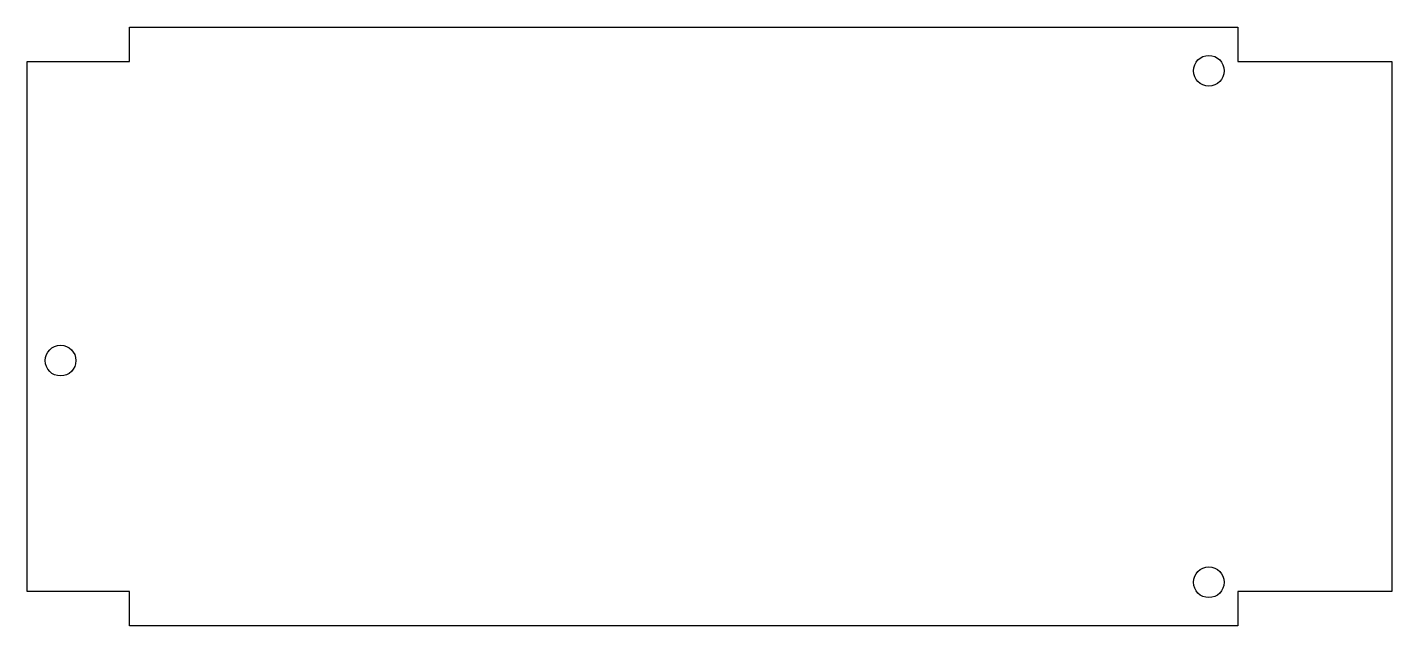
# Model space of a CAD drawing. Extents: x 0 to 40, y 0 to 17.5.
import ezdxf

# ---------------------------------------------------------------- set-up
doc = ezdxf.new("R2010")
doc.units = 0
doc.layers.get('0').update_dxf_attribs({"linetype": 'CONTINUOUS'})
doc.layers.add('_BOARD', color=254, linetype='CONTINUOUS')
doc.layers.add('_DRILL', color=251, linetype='CONTINUOUS')

# ---------------------------------------------------------------- blocks, each defined once
blk = doc.blocks.new('_HOLE')
blk.add_circle((0, 0), 0.5)

msp = doc.modelspace()

# ---------------------------------------------------------------- linework, layer by layer
at = {"layer": '_BOARD', "color": 3}
msp.add_lwpolyline([(35.4835, -0.0145), (3.0088, -0.0145), (3.0088, -0.0145), (3.0088, 0.9855), (3.0088, 0.9855), (0.0088, 0.9855), (0.0088, 0.9855), (0.0088, 16.5355), (0.0088, 16.5355), (3.0088, 16.5355), (3.0088, 16.5355), (3.0088, 17.5355), (3.0088, 17.5355), (35.4835, 17.5355), (35.4835, 17.5355), (35.4835, 16.5355), (35.4835, 16.5355), (39.9935, 16.5355), (39.9935, 16.5355), (39.9935, 0.9855), (39.9935, 0.9855), (35.4835, 0.9855), (35.4835, 0.9855), (35.4835, -0.0145), (35.4835, -0.0145)], close=True, dxfattribs=at)

# ---------------------------------------------------------------- block references
at = {"layer": '_DRILL', "xscale": 0.9, "yscale": 0.9}
for p in [(34.6345, 16.2597), (0.9845, 7.7597), (34.6345, 1.2597)]:
    msp.add_blockref('_HOLE', p, dxfattribs=at)

doc.saveas('drawing.dxf')
